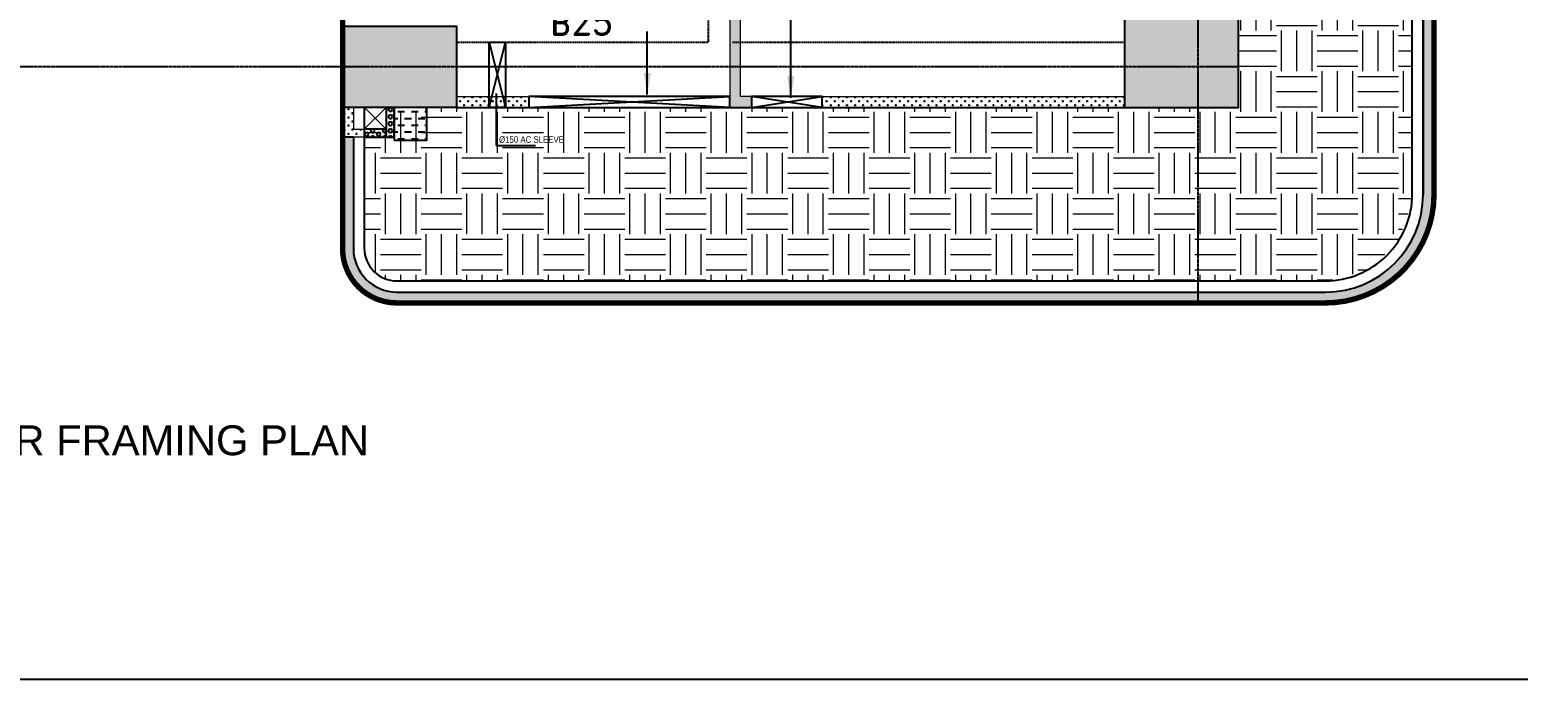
# Model space of a CAD drawing. Header units: millimetres. Extents: x 2061841 to 105821645, y -77612 to 48520811.
# Drawn here: x 2452375 to 2466081, y -2790 to 3191 of the extents above; entities that cross this region are included whole.
import ezdxf

# ---------------------------------------------------------------- set-up
doc = ezdxf.new("R2010")
doc.units = ezdxf.units.MM
doc.header["$LTSCALE"] = 10
doc.header["$MEASUREMENT"] = 0
doc.linetypes.add('$0$HIDDEN', pattern=[0.375, 0.25, -0.125])
doc.linetypes.add('CENTER', pattern=[2, 1.25, -0.25, 0.25, -0.25])
for name, color, linetype in [('$1$A1_Title Block_A-TITLE', 3, 'Continuous'), ('A-Comments', 30, 'Continuous'), ('A-Grid-Tower', 8, 'CENTER'), ('A-HATCH', 8, 'Continuous'), ('BEAM NO', 2, 'Continuous'), ('BORDER', 5, 'Continuous'), ('khuraa', 6, 'Continuous'), ('S-OPENING', 6, 'Continuous'), ('SLEEVE 150 NEW', 51, 'Continuous'), ('UPSTAND RCC', 171, 'Continuous'), ('VIN_BEAM', 4, 'Continuous'), ('VIN_COLUMN', 1, 'Continuous')]:
    doc.layers.add(name, color=color, linetype=linetype)
for name, color, linetype, lineweight in [('s-opening text', 4, 'Continuous', 9), ('vin nonstrwall', 3, 'Continuous', 9), ('VIN SUNK HATCH', 8, 'Continuous', 0), ('VIN_COLUMN HATCH', 33, 'Continuous', 20), ('VIN_CUT OUT', 6, 'Continuous', 9)]:
    doc.layers.add(name, color=color, linetype=linetype, lineweight=lineweight)
doc.styles.add('200', font='romand.shx', dxfattribs={"width": 0.8, "height": 225})
doc.styles.add('KCP', font='', dxfattribs={"width": 0.9, "height": 200})
doc.styles.add('MAH', font='romand.shx', dxfattribs={"height": 210})
doc.styles.add('WD-100_3mm', font='romans.shx', dxfattribs={"width": 0.8, "height": 300})
doc.styles.add('WD-50', font='ARIALN.TTF', dxfattribs={"height": 150})
doc.styles.get('KCP').set_extended_font_data('Bahnschrift')
doc.dimstyles.new('GR1', dxfattribs={"dimtxt": 225, "dimasz": 125, "dimexe": 125, "dimexo": 100, "dimgap": 50, "dimtad": 1, "dimdec": 0, "dimzin": 3, "dimdsep": 46, "dimtxsty": '200', "dimblk1": 'OBLIQUE', "dimblk2": 'OBLIQUE', "dimsah": 1, "dimcen": 0.0625, "dimdle": 125, "dimclrd": 3, "dimclre": 3, "dimclrt": 2, "dimadec": 0, "dimazin": 0, "dimtfac": 1, "dimtdec": 0, "dimtix": 1, "dimtmove": 0, "dimatfit": 3, "dimfxl": 1, "dimtolj": 1, "dimtzin": 0, "dimarcsym": 0})
doc.dimstyles.new('wd-50', dxfattribs={"dimtxt": 90, "dimasz": 50, "dimexe": 35, "dimexo": 50, "dimgap": 25, "dimtad": 1, "dimrnd": 5, "dimzin": 12, "dimdsep": 46, "dimtxsty": 'WD-50', "dimblk": 'ARCHTICK', "dimblk2": 'ARCHTICK', "dimcen": 50, "dimdle": 35, "dimclrd": 5, "dimclre": 5, "dimclrt": 4, "dimadec": 0, "dimazin": 0, "dimtfac": 1, "dimtmove": 1, "dimatfit": 2, "dimfxl": 1, "dimtolj": 1, "dimtzin": 12, "dimlwd": -1, "dimlwe": -1, "dimarcsym": 0})
pattern_1 = [(0, (-40796.55, 68383.67), (37.5, 37.5), [18.75, -56.25]), (90, (-40787.174, 68374.296), (-37.5, 37.5), [18.75, -56.25])]

# ---------------------------------------------------------------- blocks, each defined once
blk = doc.blocks.new('_Oblique')
at = {"color": 0, "linetype": 'ByBlock', "lineweight": -2}
blk.add_line((-0.5, -0.5), (0.5, 0.5), dxfattribs=at)
blk = doc.blocks.new('_ArchTick')
at = {"color": 0, "linetype": 'ByBlock', "const_width": 0.15}
blk.add_lwpolyline([(-0.5, -0.5), (0.5, 0.5)], dxfattribs=at)

msp = doc.modelspace()

# ---------------------------------------------------------------- hatches: boundary and pattern name
at = {"layer": 'A-Comments'}
h = msp.add_hatch(color=8, dxfattribs=at)
h.dxf.hatch_style = 1
h.paths.add_polyline_path([(2455255.5, 2200.3), (2455355.5, 2200.3), (2455355.5, 1175.3, 0.4142131), (2455755.5, 775.3), (2464305.5, 775.3, 0.4142136), (2465205.5, 1675.3), (2465205.5, 22925.3), (2465305.5, 22925.3), (2465305.5, 1675.3, -0.4142136), (2464305.5, 675.3), (2455755.5, 675.3, -0.4142131), (2455255.5, 1175.3)])
h = msp.add_hatch(dxfattribs=at)
h.set_pattern_fill('HONEY', color=8, scale=200)
h.set_pattern_definition([(0, (-2567435.446, -190624.363), (37.5, 21.65063509), [25, -50]), (120, (-2567435.446, -190624.363), (-37.5, 21.65063509), [25, -50]), (60, (-2567435.446, -190624.363), (8e-15, 43.30127019), [-50, 25])])
h.paths.add_polyline_path([(2455255.5, 2200.3), (2455355.5, 2200.3), (2455355.5, 1175.2, 0.4142131), (2455755.5, 775.2), (2464305.5, 775.2, 0.4142136), (2465205.5, 1675.2), (2465205.5, 22925.2), (2465305.5, 22925.2), (2465305.5, 1675.2, -0.4142136), (2464305.5, 675.2), (2455755.5, 675.2, -0.4142131), (2455255.5, 1175.2)])
at = {"layer": 'khuraa'}
h = msp.add_hatch(dxfattribs=at)
h.set_pattern_fill('DASH', color=256, scale=500, angle=180)
h.set_pattern_definition([(180, (-212486.24, -128378.174), (-62.5, -62.5), [62.5, -62.5])])
h.paths.add_polyline_path([(2455730.4, 2475.3), (2456030.4, 2475.3), (2456030.4, 2175.3), (2455730.4, 2175.3), (2455730.4, 2475.3)])
at = {"layer": 'UPSTAND RCC'}
h = msp.add_hatch(dxfattribs=at)
h.set_pattern_fill('HEX', color=256, scale=150)
h.set_pattern_definition([(0, (2438305.496, 38975.31), (0, 32.475953), [18.75, -37.5]), (120, (2438305.496, 38975.31), (-28.125, -16.237976), [18.75, -37.5]), (60, (2438324.246, 38975.31), (-28.125, 16.237976), [18.75, -37.5])])
h.paths.add_polyline_path([(2455655.5, 2200.3), (2455730.5, 2200.3), (2455730.5, 2475.3), (2455655.5, 2475.3), (2455655.5, 2200.3)])
h = msp.add_hatch(dxfattribs=at)
h.set_pattern_fill('HEX', color=256, scale=150)
h.set_pattern_definition([(0, (2438255.496, 38975.31), (0, 32.475953), [18.75, -37.5]), (120, (2438255.496, 38975.31), (-28.125, -16.237976), [18.75, -37.5]), (60, (2438274.246, 38975.31), (-28.125, 16.237976), [18.75, -37.5])])
h.paths.add_polyline_path([(2455605.5, 2275.3), (2455455.5, 2275.3), (2455455.5, 2200.3), (2455655.5, 2200.3), (2455655.5, 2275.3)])
at = {"layer": 'vin nonstrwall'}
h = msp.add_hatch(dxfattribs=at)
h.set_pattern_fill('CROSS', color=256, scale=150)
h.set_pattern_definition(pattern_1)
h.paths.add_polyline_path([(2458820.5, 6225), (2458820.5, 2475.3), (2459020.5, 2475.2), (2459020.5, 2575.2), (2458920.5, 2575.3), (2458920.5, 6075.3), (2458970.5, 6075), (2458970.5, 6175.3), (2458920.4, 6175), (2458920.4, 6225.5)])
h = msp.add_hatch(dxfattribs=at)
h.set_pattern_fill('CROSS', color=256, scale=150, angle=180)
h.set_pattern_definition([(0, (-32974.683, 68383.67), (37.5, 37.5), [18.75, -56.25]), (90, (-32965.308, 68374.296), (-37.5, 37.5), [18.75, -56.25])])
h.paths.add_polyline_path([(2455255.5, 2200.3), (2455255.5, 2475.3), (2455355.5, 2475.3), (2455355.5, 2275.3), (2455455.6, 2275.3), (2455455.5, 2200.3), (2455255.5, 2200.3)])
h = msp.add_hatch(dxfattribs=at)
h.set_pattern_fill('CROSS', color=256, scale=150)
h.set_pattern_definition(pattern_1)
h.paths.add_polyline_path([(2456305.5, 2575.3), (2456970.5, 2575.2), (2456970.5, 2475.2), (2456305.5, 2475.3)])
h = msp.add_hatch(dxfattribs=at)
h.set_pattern_fill('CROSS', color=256, scale=150)
h.set_pattern_definition(pattern_1)
h.paths.add_polyline_path([(2459680.5, 2575.3), (2462455.5, 2575.3), (2462455.5, 2475.3), (2459680.5, 2475.3)])
at = {"layer": 'VIN SUNK HATCH'}
h = msp.add_hatch(dxfattribs=at)
h.set_pattern_fill('EARTH', color=8, scale=1500, angle=180)
h.set_pattern_definition([(0, (-3646.26, 230.24), (375, 375), [375, -375]), (0, (-3646.26, 370.86), (375, 375), [375, -375]), (0, (-3646.26, 511.5), (375, 375), [375, -375]), (90, (-3599.4, 558.36), (-375, 375), [375, -375]), (90, (-3458.76, 558.36), (-375, 375), [375, -375]), (90, (-3318.14, 558.36), (-375, 375), [375, -375])])
edge = h.paths.add_edge_path()
edge.add_line((2465099.2, 1578.6), (2464967, 1228.5))
edge.add_line((2464967, 1228.5), (2464706.7, 986.2))
edge.add_line((2464706.7, 986.2), (2464349.4, 879.6))
edge.add_line((2464349.4, 879.6), (2455755.5, 878.3))
edge.add_arc((2455752.5, 1175.4), 297.1, 179.43352, 270.57112, ccw=False)
edge.add_line((2455455.5, 1178.3), (2455455.5, 2275.3))
edge.add_line((2455455.5, 2275.3), (2455655.4, 2275.3))
edge.add_line((2455655.4, 2275.3), (2455655.4, 2475.3))
edge.add_line((2455655.4, 2475.3), (2463505.5, 2475.3))
edge.add_line((2463505.5, 2475.3), (2463505.4, 7175.3))
edge.add_line((2463505.4, 7175.3), (2465105.5, 7184.9))
edge.add_line((2465105.5, 7184.9), (2465099.2, 1578.6))
at = {"layer": 'VIN_COLUMN HATCH'}
h = msp.add_hatch(color=256, dxfattribs=at)
h.dxf.hatch_style = 1
h.paths.add_polyline_path([(2462455.5, 2475.3), (2463505.5, 2475.3), (2463505.5, 3425.3), (2462455.5, 3425.3)])
h = msp.add_hatch(color=256, dxfattribs=at)
h.dxf.hatch_style = 1
h.paths.add_polyline_path([(2456305.5, 2475.3), (2455255.5, 2475.3), (2455255.5, 3225.3), (2456305.5, 3225.3)])

# ---------------------------------------------------------------- linework, layer by layer
at = {"layer": 'A-Comments', "color": 33}
for p, q in [((2465205.5, 1675.3, -643584.3), (2465205.5, 22925.3, -643584.3)), ((2465305.5, 22925.3, -643584.3), (2465305.5, 1675.3, -643584.3))]:
    msp.add_line(p, q, dxfattribs=at)
at = {"layer": 'A-Comments', "color": 4}
for p, q in [((2465205.5, 1675.3, -643584.3), (2465205.5, 22925.3, -643584.3)), ((2465205.5, 22925.3, -643584.3), (2465205.5, 1675.3, -643584.3)), ((2465305.5, 22925.3, -643584.3), (2465305.5, 1675.3, -643584.3)), ((2465305.5, 22925.3, -643584.3), (2465305.5, 1675.3, -643584.3)), ((2455255.5, 1175.3, -643584.3), (2455255.5, 2475.3, -643584.3)), ((2455355.5, 2200.3, -643584.3), (2455255.5, 2200.3, -643584.3)), ((2455355.5, 2200.3, -643584.3), (2455355.5, 1175.3, -643584.3)), ((2455755.5, 775.3, -643584.3), (2464305.5, 775.3, -643584.3)), ((2464305.5, 675.3, -643584.3), (2455755.5, 675.3, -643584.3)), ((2464305.5, 675.3, -643584.3), (2455755.5, 675.3, -643584.3))]:
    msp.add_line(p, q, dxfattribs=at)
for centre, radius, start, end in [((2464305.5, 1675.3, -643584.3), 900, 270, 0), ((2464305.5, 1675.3, -643584.3), 1000, 270, 0), ((2464305.5, 1675.3, -643584.3), 1000, 270, 0), ((2455755.5, 1175.3, -643584.3), 500, 180.00008, 270), ((2455755.5, 1175.3, -643584.3), 400, 180.00009, 270.00001)]:
    msp.add_arc(centre, radius, start, end, dxfattribs=at)
at = {"layer": 'A-Grid-Tower'}
for p, q in [((2463130.5, 42217.8, -643584.3), (2463130.5, 675.2, -643584.3)), ((2463505.5, 2850.3, -643584.3), (2434542.2, 2850.3, -643584.3))]:
    msp.add_line(p, q, dxfattribs=at)
at = {"layer": 'A-HATCH', "color": 7, "const_width": 50, "elevation": -643584.3}
msp.add_lwpolyline([(2436455.5, 39775.3), (2436455.5, 1675.3, 0.4142178), (2437455.5, 675.3), (2446005.5, 675.3, 0.4142131), (2446505.5, 1175.3), (2446505.5, 7175.3), (2447980.5, 7175.3), (2447980.5, 8525.3), (2449180.5, 8525.3), (2449180.5, 4825.3), (2452580.5, 4825.3), (2452580.5, 8525.3), (2453780.5, 8525.3), (2453780.5, 7175.3), (2455255.5, 7175.3), (2455255.5, 1175.3, 0.4142131), (2455755.5, 675.3), (2464305.5, 675.3, 0.4142136), (2465305.5, 1675.3), (2465305.5, 39775.3, 0.4142136)], format="xyb", dxfattribs=at)
at = {"layer": 'BORDER'}
msp.add_lwpolyline([(2432870.4, -2789.9), (2522870.4, -2789.9), (2522870.4, 57210.1), (2432870.4, 57210.1)], close=True, dxfattribs=at)
at = {"layer": 'khuraa', "elevation": -643584.3}
msp.add_lwpolyline([(2455730.4, 2175.3), (2456030.4, 2175.3), (2456030.4, 2475.3), (2455730.4, 2475.3)], close=True, dxfattribs=at)
at = {"layer": 'S-OPENING'}
for p, q in [((2458820.5, 2475.2, -643584.3), (2456970.5, 2575.2, -643584.3)), ((2456970.5, 2475.2, -643584.3), (2458820.5, 2575.2, -643584.3)), ((2459020.5, 2475.3, -643584.3), (2459670.5, 2575.3, -643584.3)), ((2459670.5, 2475.3, -643584.3), (2459020.5, 2575.3, -643584.3))]:
    msp.add_line(p, q, dxfattribs=at)
at = {"layer": 'S-OPENING', "elevation": -643584.3}
for points in [[(2456970.5, 2475.2), (2458820.5, 2475.2), (2458820.5, 2575.2), (2456970.5, 2575.2)], [(2459020.5, 2475.3), (2459670.5, 2475.3), (2459670.5, 2575.3), (2459020.5, 2575.3)]]:
    msp.add_lwpolyline(points, close=True, dxfattribs=at)
at = {"layer": 'SLEEVE 150 NEW'}
for p, q in [((2456604.7, 3076.1, -643584.3), (2456754.7, 2476.1, -643584.3)), ((2456604.7, 2476.1, -643584.3), (2456754.7, 3076.1, -643584.3))]:
    msp.add_line(p, q, dxfattribs=at)
at = {"layer": 'SLEEVE 150 NEW', "elevation": -643584.3}
msp.add_lwpolyline([(2456604.7, 3076.1), (2456754.7, 3076.1), (2456754.7, 2476.1), (2456604.7, 2476.1)], close=True, dxfattribs=at)
at = {"layer": 'UPSTAND RCC', "elevation": -643584.3}
for points in [[(2455655.5, 2200.3), (2455730.5, 2200.3), (2455730.5, 2475.3), (2455655.5, 2475.3)], [(2455655.5, 2275.3), (2455455.5, 2275.3), (2455455.5, 2200.3), (2455655.5, 2200.3)]]:
    msp.add_lwpolyline(points, close=True, dxfattribs=at)
at = {"layer": 'vin nonstrwall', "elevation": -643584.3}
for points in [[(2458820.5, 6225), (2458820.5, 2475.3), (2459020.5, 2475.3), (2459020.5, 2575.3), (2458920.5, 2575.3), (2458920.5, 6075.3), (2458970.5, 6075.3), (2458970.4, 6175), (2458920.5, 6175.3), (2458920.4, 6225)], [(2455255.5, 2200.3), (2455255.5, 2475.3), (2455355.5, 2475.3), (2455355.5, 2275.3), (2455455.6, 2275.3), (2455455.5, 2200.3)], [(2456305.5, 2575.3), (2456970.5, 2575.2), (2456970.5, 2475.2), (2456305.5, 2475.3)], [(2459670.5, 2575.3), (2462455.5, 2575.3), (2462455.5, 2475.3), (2459670.5, 2475.3)]]:
    msp.add_lwpolyline(points, close=True, dxfattribs=at)
at = {"layer": 'VIN_BEAM', "linetype": '$0$HIDDEN'}
for p, q in [((2458620.5, 7225.3, -643584.3), (2458620.5, 3075.3, -643584.3)), ((2456305.5, 3075.3, -643584.3), (2458620.5, 3075.3, -643584.3)), ((2458845.5, 3075.3, -643584.3), (2462460.5, 3075.3, -643584.3))]:
    msp.add_line(p, q, dxfattribs=at)
at = {"layer": 'VIN_BEAM'}
msp.add_line((2456305.5, 2475.3, -643584.3), (2462460.5, 2475.3, -643584.3), dxfattribs=at)
at = {"layer": 'VIN_BEAM', "elevation": -643584.3}
for points in [[(2455255.5, 2475.3), (2455255.5, 1175.3, 0.4142136), (2455755.5, 675.3), (2464305.5, 675.3, 0.4142136), (2465305.5, 1675.3), (2465305.5, 19425.3)], [(2455455.5, 2478.3), (2455455.5, 1178.3, 0.4142136), (2455755.5, 878.3), (2464305.5, 878.3, 0.4142136), (2465105.5, 1678.3), (2465105.5, 19425.3)]]:
    msp.add_lwpolyline(points, format="xyb", dxfattribs=at)
at = {"layer": 'VIN_COLUMN', "ltscale": 125, "elevation": -643584.3}
for points in [[(2462455.5, 2475.3), (2463505.5, 2475.3), (2463505.5, 3425.3), (2462455.5, 3425.3)], [(2456305.5, 2475.3), (2455255.5, 2475.3), (2455255.5, 3225.3), (2456305.5, 3225.3)]]:
    msp.add_lwpolyline(points, close=True, dxfattribs=at)
at = {"layer": 'VIN_CUT OUT'}
for p, q in [((2455655.5, 2275.3, -643584.3), (2455455.5, 2478.3, -643584.3)), ((2455655.5, 2475.3, -643584.3), (2455455.5, 2275.3, -643584.3))]:
    msp.add_line(p, q, dxfattribs=at)
at = {"layer": 'VIN_CUT OUT', "elevation": -643584.3}
msp.add_lwpolyline([(2455455.5, 2475.3), (2455655.5, 2475.3), (2455655.5, 2275.3), (2455455.5, 2275.3)], close=True, dxfattribs=at)

# ---------------------------------------------------------------- texts
at = {"layer": '$1$A1_Title Block_A-TITLE', "linetype": 'ByBlock', "insert": (2446727.1, -452.1, -643584.3), "char_height": 275, "width": 11524.133, "attachment_point": 1, "style": 'WD-100_3mm'}
msp.add_mtext('{\\W1;\\fArial|b0|i0|c0|p34;TOWER -A & B TYPICAL FLOOR FRAMING PLAN}', dxfattribs=at)
at = {"layer": 'BEAM NO', "color": 4, "style": 'MAH'}
msp.add_text('B25', height=225, dxfattribs=at).set_placement((2457166.4, 3142.9, -643584.3))
at = {"layer": 'SLEEVE 150 NEW', "style": 'KCP', "width": 0.9}
msp.add_text('Ø150 AC SLEEVE', height=60, rotation=360, dxfattribs=at).set_placement((2456696, 2150, -643983.1))

# ---------------------------------------------------------------- leaders
at = {"layer": 's-opening text'}
for points in [[(2458061.3, 2593.6, -643584.3), (2458061.3, 3175.9, -643584.3)], [(2459382.2, 2563, -643584.3), (2459382.2, 3285.8, -643584.3)]]:
    msp.add_leader(points, dimstyle='GR1', override={"dimasz": 200, "dimtad": 0, "dimfxl": 125}, dxfattribs=at)
at = {"layer": 'SLEEVE 150 NEW'}
msp.add_leader([(2456668.7, 2604.7, -643584.3), (2456668.7, 2123.5, -643584.3), (2457030.7, 2123.5, -643584.3)], dimstyle='wd-50', override={"dimtxt": 200, "dimtad": 0, "dimdec": 0, "dimtxsty": 'KCP', "dimclrd": 256, "dimclre": 256, "dimclrt": 256, "dimtdec": 0, "dimarcsym": 1}, dxfattribs=at)

doc.saveas('drawing.dxf')
